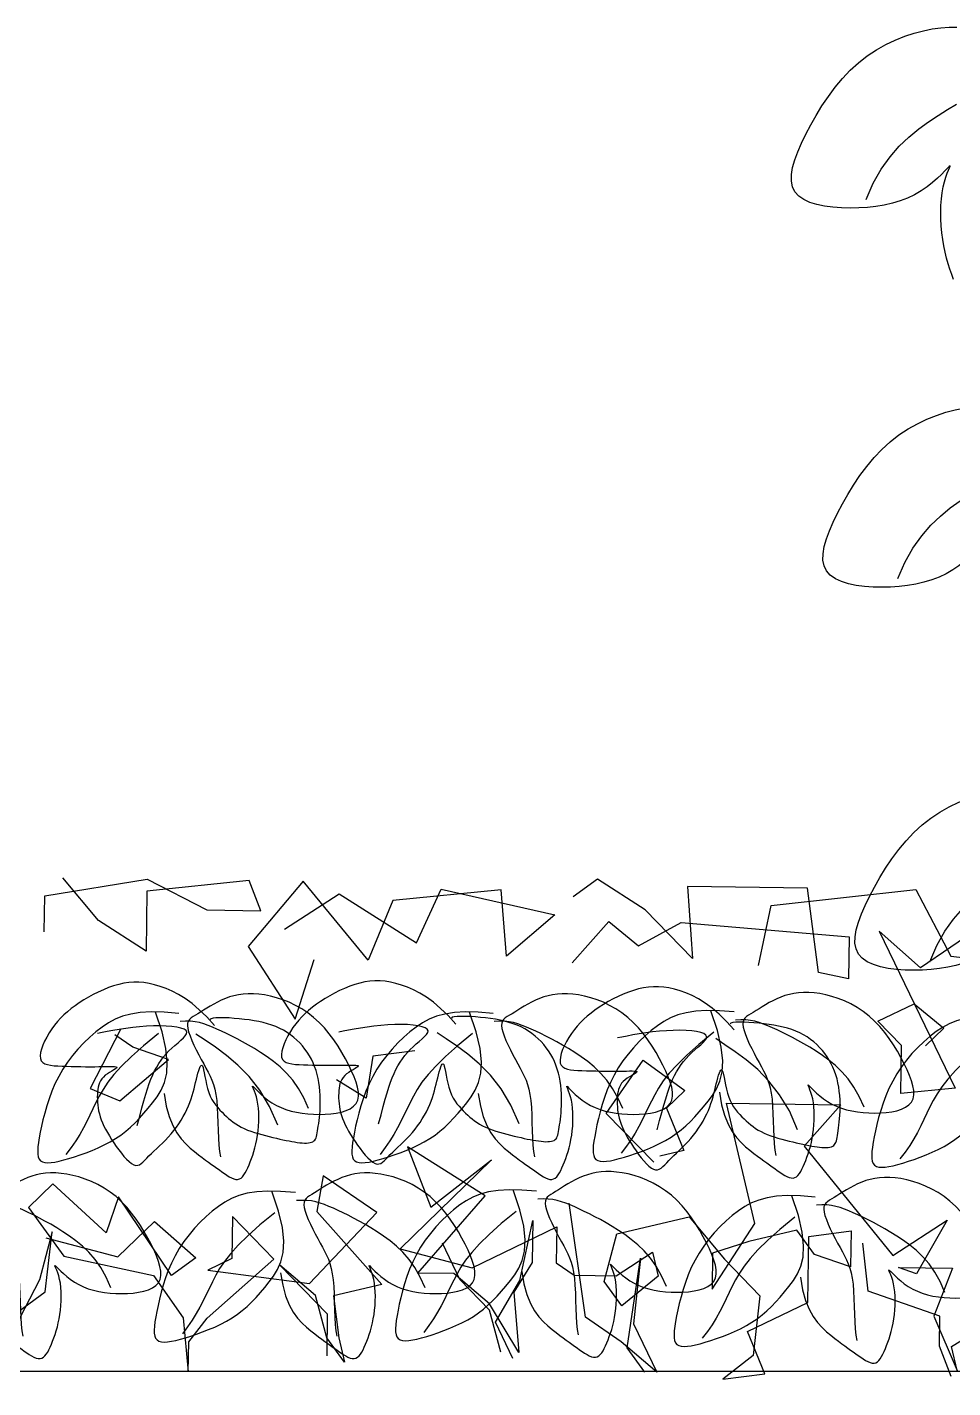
# Model space of a CAD drawing. Header units: millimetres. Extents: x 2 to 5882, y 1831 to 3462.
# Drawn here: x 627.414 to 629.88, y 2700.571 to 2704.195 of the extents above; entities that cross this region are included whole.
import ezdxf

# ---------------------------------------------------------------- set-up
doc = ezdxf.new("R2010")
doc.units = ezdxf.units.MM
for name, color, linetype in [('fz', 7, 'Continuous'), ('LH', 94, 'Continuous'), ('尺寸标注', 4, 'Continuous'), ('绿化', 3, 'Continuous')]:
    doc.layers.add(name, color=color, linetype=linetype)

# ---------------------------------------------------------------- blocks, each defined once
blk = doc.blocks.new('茶')
at = {"layer": 'LH'}
for p, q in [((0.6627, 0.5169), (0.649, 0.5158)), ((0.6772, 0.5171), (0.6627, 0.5169)), ((0.6925, 0.5163), (0.6772, 0.5171)), ((0.7086, 0.5144), (0.6925, 0.5163)), ((0.7253, 0.5115), (0.7086, 0.5144)), ((0.7424, 0.5074), (0.7253, 0.5115)), ((0.7598, 0.5021), (0.7424, 0.5074)), ((0.7773, 0.4955), (0.7598, 0.5021)), ((0.7946, 0.4876), (0.7773, 0.4955)), ((0.8116, 0.4783), (0.7946, 0.4876)), ((0.8281, 0.4675), (0.8116, 0.4783)), ((0.8438, 0.4553), (0.8281, 0.4675)), ((0.8588, 0.4418), (0.8438, 0.4553)), ((0.8731, 0.4274), (0.8588, 0.4418)), ((0.8865, 0.4121), (0.8731, 0.4274)), ((0.8992, 0.3964), (0.8865, 0.4121)), ((0.9109, 0.3804), (0.8992, 0.3964)), ((0.6776, 0.3714), (0.6608, 0.3796)), ((0.695, 0.3624), (0.6776, 0.3714)), ((0.713, 0.3526), (0.695, 0.3624)), ((0.9218, 0.3645), (0.9109, 0.3804)), ((0.9318, 0.3488), (0.9218, 0.3645)), ((0.7314, 0.3415), (0.713, 0.3526)), ((0.7499, 0.3286), (0.7314, 0.3415)), ((0.9409, 0.3335), (0.9318, 0.3488)), ((0.7683, 0.3137), (0.7499, 0.3286)), ((0.9487, 0.3189), (0.9409, 0.3335)), ((0.9552, 0.305), (0.9487, 0.3189)), ((0.7862, 0.2962), (0.7683, 0.3137)), ((0.8035, 0.2758), (0.7862, 0.2962)), ((0.9602, 0.2918), (0.9552, 0.305)), ((0.9633, 0.2794), (0.9602, 0.2918)), ((0.6813, 0.2706), (0.6814, 0.2713)), ((0.6825, 0.2682), (0.6813, 0.2706)), ((0.6814, 0.2713), (0.683, 0.2703)), ((0.6846, 0.2642), (0.6825, 0.2682)), ((0.683, 0.2703), (0.6863, 0.2675)), ((0.6863, 0.2675), (0.6912, 0.2632)), ((0.8198, 0.2519), (0.8035, 0.2758)), ((0.9645, 0.2681), (0.9633, 0.2794)), ((0.9634, 0.2577), (0.9645, 0.2681)), ((0.6873, 0.2588), (0.6846, 0.2642)), ((0.6905, 0.2521), (0.6873, 0.2588)), ((0.6937, 0.2442), (0.6905, 0.2521)), ((0.6912, 0.2632), (0.6977, 0.2577)), ((0.6968, 0.2352), (0.6937, 0.2442)), ((0.6977, 0.2577), (0.7056, 0.2514)), ((0.7056, 0.2514), (0.7148, 0.2447)), ((0.7148, 0.2447), (0.7251, 0.238)), ((0.8349, 0.2242), (0.8198, 0.2519)), ((0.9537, 0.2403), (0.9598, 0.2484)), ((0.9598, 0.2484), (0.9634, 0.2577)), ((0.6994, 0.2252), (0.6968, 0.2352)), ((0.7016, 0.2143), (0.6994, 0.2252)), ((0.7251, 0.238), (0.7363, 0.2315)), ((0.7363, 0.2315), (0.7485, 0.2257)), ((0.7485, 0.2257), (0.7614, 0.2208)), ((0.7614, 0.2208), (0.7749, 0.2169)), ((0.8949, 0.2154), (0.9093, 0.2185)), ((0.9093, 0.2185), (0.9228, 0.2225)), ((0.9228, 0.2225), (0.9348, 0.2275)), ((0.9348, 0.2275), (0.9453, 0.2334)), ((0.9453, 0.2334), (0.9537, 0.2403)), ((0.7034, 0.2029), (0.7016, 0.2143)), ((0.7046, 0.191), (0.7034, 0.2029)), ((0.7749, 0.2169), (0.789, 0.2139)), ((0.789, 0.2139), (0.8035, 0.2119)), ((0.8035, 0.2119), (0.8184, 0.2106)), ((0.8184, 0.2106), (0.8336, 0.2101)), ((0.8336, 0.2101), (0.849, 0.2104)), ((0.849, 0.2104), (0.8644, 0.2114)), ((0.8644, 0.2114), (0.8798, 0.213)), ((0.8798, 0.213), (0.8949, 0.2154)), ((0.7055, 0.1788), (0.7046, 0.191)), ((0.7058, 0.1665), (0.7055, 0.1788)), ((0.7052, 0.1422), (0.7057, 0.1542)), ((0.7057, 0.1542), (0.7058, 0.1665)), ((0.7028, 0.1194), (0.7042, 0.1306)), ((0.7042, 0.1306), (0.7052, 0.1422)), ((0.6968, 0.0885), (0.6991, 0.0983)), ((0.6991, 0.0983), (0.7011, 0.1086)), ((0.7011, 0.1086), (0.7028, 0.1194)), ((0.6919, 0.0701), (0.6944, 0.0791)), ((0.6944, 0.0791), (0.6968, 0.0885))]:
    blk.add_line(p, q, dxfattribs=at)
blk = doc.blocks.new('茶1')
at = {"layer": '尺寸标注'}
for p in [(-0.0841, 0.7079), (-0.0841, 0.0324), (-0.0841, -0.6502)]:
    blk.add_blockref('茶', p, dxfattribs=at)
blk = doc.blocks.new('LIM43')
at = {"color": 98}
for p, q in [((942285.3405, 2579500.7388), (942285.6132, 2579500.7831)), ((942285.4836, 2579500.6729), (942285.3891, 2579500.7861)), ((942285.6132, 2579500.7831), (942285.7721, 2579500.7009)), ((942286.8134, 2579500.7827), (942286.7487, 2579500.7356)), ((942286.9403, 2579500.701), (942286.8134, 2579500.7827)), ((942285.6127, 2579500.7511), (942285.6105, 2579500.5912)), ((942285.8852, 2579500.7793), (942285.6127, 2579500.7511)), ((942286.0292, 2579500.7774), (942285.8828, 2579500.6035)), ((942285.9161, 2579500.699), (942285.8852, 2579500.7793)), ((942286.2023, 2579500.5672), (942286.0292, 2579500.7774)), ((942286.557, 2579500.7542), (942286.2685, 2579500.7261)), ((942286.331, 2579500.6134), (942286.397, 2579500.7564)), ((942286.397, 2579500.7564), (942286.7001, 2579500.6883)), ((942286.5706, 2579500.5781), (942286.557, 2579500.7542)), ((942287.3732, 2579500.759), (942287.0532, 2579500.7634)), ((942287.0532, 2579500.7634), (942287.0666, 2579500.5713)), ((942287.2765, 2579500.7124), (942287.6612, 2579500.7551)), ((942287.4021, 2579500.5348), (942287.3732, 2579500.759)), ((942287.6612, 2579500.7551), (942287.7548, 2579500.5779)), ((942285.3392, 2579500.6429), (942285.3405, 2579500.7388)), ((942285.9794, 2579500.6501), (942286.1247, 2579500.7441)), ((942286.1247, 2579500.7441), (942286.331, 2579500.6134)), ((942286.2685, 2579500.7261), (942286.2023, 2579500.5672)), ((942287.2424, 2579500.5529), (942287.2765, 2579500.7124)), ((942285.6105, 2579500.5912), (942285.4836, 2579500.6729)), ((942285.7721, 2579500.7009), (942285.9161, 2579500.699)), ((942286.7001, 2579500.6883), (942286.5706, 2579500.5781)), ((942287.0666, 2579500.5713), (942286.9403, 2579500.701)), ((942286.7463, 2579500.5597), (942286.8439, 2579500.6703)), ((942286.8439, 2579500.6703), (942286.923, 2579500.6053)), ((942286.923, 2579500.6053), (942287.0359, 2579500.6677)), ((942287.0359, 2579500.6677), (942287.4835, 2579500.6296)), ((942287.6744, 2579500.547), (942287.5637, 2579500.6445)), ((942287.5637, 2579500.6445), (942287.766, 2579500.226)), ((942287.8359, 2579500.6568), (942287.6744, 2579500.547)), ((942285.8828, 2579500.6035), (942286.0081, 2579500.4099)), ((942287.4835, 2579500.6296), (942287.4819, 2579500.5177)), ((942286.0081, 2579500.4099), (942286.0583, 2579500.5691)), ((942287.7548, 2579500.5779), (942287.9146, 2579500.5598)), ((942287.4819, 2579500.5177), (942287.4021, 2579500.5348)), ((942287.5604, 2579500.4047), (942287.6571, 2579500.4513)), ((942287.6571, 2579500.4513), (942287.7362, 2579500.3863)), ((942285.5437, 2579500.3843), (942285.4615, 2579500.2255)), ((942287.6235, 2579500.3399), (942287.5604, 2579500.4047)), ((942287.7362, 2579500.3863), (942287.6875, 2579500.339)), ((942285.575, 2579500.3359), (942285.5275, 2579500.3685)), ((942285.6706, 2579500.3026), (942285.575, 2579500.3359)), ((942286.2148, 2579500.3112), (942286.1973, 2579500.1995)), ((942286.3271, 2579500.3256), (942286.2148, 2579500.3112)), ((942287.6218, 2579500.212), (942287.6235, 2579500.3399)), ((942285.5411, 2579500.1925), (942285.6706, 2579500.3026)), ((942286.8369, 2579500.1588), (942286.9349, 2579500.3013)), ((942286.9349, 2579500.3013), (942287.0458, 2579500.2199)), ((942286.1973, 2579500.1995), (942286.118, 2579500.2485)), ((942285.4615, 2579500.2255), (942285.5411, 2579500.1925)), ((942287.0458, 2579500.2199), (942286.9971, 2579500.1726)), ((942287.766, 2579500.226), (942287.6218, 2579500.212)), ((942286.9971, 2579500.1726), (942287.0436, 2579500.06)), ((942287.1573, 2579500.1864), (942287.4613, 2579500.1822)), ((942287.233, 2579499.8656), (942287.1573, 2579500.1864)), ((942287.4613, 2579500.1822), (942287.3638, 2579500.0716)), ((942286.9631, 2579500.0291), (942286.8369, 2579500.1588)), ((942286.5138, 2579499.9393), (942286.3076, 2579500.0701)), ((942286.3076, 2579500.0701), (942286.3694, 2579499.9093)), ((942287.0436, 2579500.06), (942286.9794, 2579500.0449)), ((942287.3638, 2579500.0716), (942287.5999, 2579499.7806)), ((942286.5311, 2579500.035), (942286.2878, 2579499.7985)), ((942286.3694, 2579499.9093), (942286.5311, 2579500.035)), ((942286.0825, 2579499.9932), (942286.0652, 2579499.8975)), ((942286.2252, 2579499.8953), (942286.0825, 2579499.9932)), ((942285.362, 2579499.9711), (942285.2971, 2579499.908)), ((942285.5043, 2579499.8412), (942285.362, 2579499.9711)), ((942285.5376, 2579499.9367), (942285.5043, 2579499.8412)), ((942285.6787, 2579499.7269), (942285.5376, 2579499.9367)), ((942286.335, 2579499.7339), (942286.5138, 2579499.9393)), ((942286.7815, 2579499.6159), (942286.7376, 2579499.9203)), ((942285.2971, 2579499.908), (942285.3914, 2579499.7788)), ((942285.8409, 2579499.8846), (942285.8394, 2579499.7727)), ((942285.9514, 2579499.7711), (942285.8409, 2579499.8846)), ((942286.0465, 2579499.7059), (942286.2252, 2579499.8953)), ((942286.0652, 2579499.8975), (942286.2385, 2579499.7033)), ((942286.8645, 2579499.8386), (942287.0572, 2579499.8839)), ((942287.0572, 2579499.8839), (942287.1517, 2579499.7707)), ((942285.3603, 2579499.8432), (942285.3265, 2579499.7157)), ((942285.3421, 2579499.6835), (942285.3603, 2579499.8432)), ((942285.5354, 2579499.7768), (942285.6327, 2579499.8714)), ((942285.6327, 2579499.8714), (942285.7434, 2579499.774)), ((942286.4792, 2579499.7479), (942286.7047, 2579499.8568)), ((942286.6068, 2579499.7142), (942286.6409, 2579499.8736)), ((942286.6409, 2579499.8736), (942286.6394, 2579499.7617)), ((942286.7047, 2579499.8568), (942286.7034, 2579499.7609)), ((942286.8308, 2579499.7112), (942286.8645, 2579499.8386)), ((942287.1186, 2579499.6912), (942287.233, 2579499.8656)), ((942287.3447, 2579499.848), (942287.2163, 2579499.8178)), ((942287.3919, 2579499.7834), (942287.3447, 2579499.848)), ((942287.3765, 2579499.8316), (942287.4888, 2579499.8461)), ((942287.4888, 2579499.8461), (942287.4874, 2579499.7502)), ((942287.5999, 2579499.7806), (942287.7452, 2579499.8745)), ((942287.7452, 2579499.8745), (942287.6632, 2579499.7318)), ((942285.344, 2579499.8274), (942285.5354, 2579499.7768)), ((942286.4468, 2579499.7164), (942286.4001, 2579499.813)), ((942287.2163, 2579499.8178), (942287.1199, 2579499.7872)), ((942287.3741, 2579499.6558), (942287.3765, 2579499.8316)), ((942287.5346, 2579499.6856), (942287.5203, 2579499.8137)), ((942285.3914, 2579499.7788), (942285.6307, 2579499.7276)), ((942285.7434, 2579499.774), (942285.6787, 2579499.7269)), ((942285.7732, 2579499.6137), (942285.9514, 2579499.7711)), ((942285.8394, 2579499.7727), (942285.775, 2579499.7416)), ((942286.2878, 2579499.7985), (942286.4792, 2579499.7479)), ((942286.863, 2579499.7267), (942286.9599, 2579499.7893)), ((942286.8924, 2579499.5344), (942286.9276, 2579499.7738)), ((942286.9276, 2579499.7738), (942286.9092, 2579499.5982)), ((942286.9599, 2579499.7893), (942286.975, 2579499.7252)), ((942287.1199, 2579499.7872), (942287.1186, 2579499.6912)), ((942287.1517, 2579499.7707), (942287.2463, 2579499.6735)), ((942287.4874, 2579499.7502), (942287.3919, 2579499.7834)), ((942285.775, 2579499.7416), (942286.0465, 2579499.7059)), ((942286.0621, 2579499.6737), (942285.9672, 2579499.7549)), ((942285.9672, 2579499.7549), (942286.0934, 2579499.6253)), ((942286.431, 2579499.7326), (942286.335, 2579499.7339)), ((942286.5259, 2579499.6514), (942286.431, 2579499.7326)), ((942286.6394, 2579499.7617), (942286.5903, 2579499.6825)), ((942286.7034, 2579499.7609), (942286.751, 2579499.7282)), ((942287.6154, 2579499.7484), (942287.7594, 2579499.7464)), ((942287.6632, 2579499.7318), (942287.6154, 2579499.7484)), ((942287.7594, 2579499.7464), (942287.7097, 2579499.6192)), ((942285.3265, 2579499.7157), (942285.2608, 2579499.5887)), ((942285.6307, 2579499.7276), (942285.7092, 2579499.6146)), ((942286.2385, 2579499.7033), (942286.1101, 2579499.673)), ((942286.5257, 2579499.6354), (942286.4468, 2579499.7164)), ((942286.5412, 2579499.6032), (942286.6068, 2579499.7142)), ((942286.751, 2579499.7282), (942286.863, 2579499.7267)), ((942286.8779, 2579499.6466), (942286.8308, 2579499.7112)), ((942286.975, 2579499.7252), (942286.8779, 2579499.6466)), ((942285.2128, 2579499.5894), (942285.3421, 2579499.6835)), ((942286.0926, 2579499.5614), (942286.0621, 2579499.6737)), ((942286.1101, 2579499.673), (942286.1246, 2579499.5609)), ((942286.5903, 2579499.6825), (942286.6041, 2579499.5224)), ((942287.2463, 2579499.6735), (942287.2282, 2579499.5139)), ((942287.7257, 2579499.619), (942287.5346, 2579499.6856)), ((942286.0934, 2579499.6253), (942286.0919, 2579499.5134)), ((942286.5561, 2579499.523), (942286.5257, 2579499.6354)), ((942286.6041, 2579499.5224), (942286.5259, 2579499.6514)), ((942287.213, 2579499.578), (942287.3741, 2579499.6558)), ((942285.7092, 2579499.6146), (942285.7232, 2579499.4705)), ((942285.7243, 2579499.5504), (942285.7732, 2579499.6137)), ((942286.5879, 2579499.5066), (942286.5412, 2579499.6032)), ((942286.8766, 2579499.5506), (942286.7815, 2579499.6159)), ((942286.9092, 2579499.5982), (942286.9715, 2579499.4694)), ((942287.7097, 2579499.6192), (942287.7717, 2579499.4745)), ((942287.7246, 2579499.5391), (942287.7257, 2579499.619)), ((942287.7566, 2579499.5386), (942287.8857, 2579499.6168)), ((942285.7232, 2579499.4705), (942285.7243, 2579499.5504)), ((942286.1397, 2579499.4968), (942286.0926, 2579499.5614)), ((942286.1246, 2579499.5609), (942286.1397, 2579499.4968)), ((942286.9715, 2579499.4694), (942286.8766, 2579499.5506)), ((942287.2595, 2579499.4655), (942287.213, 2579499.578)), ((942286.9395, 2579499.4698), (942286.8924, 2579499.5344)), ((942287.2282, 2579499.5139), (942287.1473, 2579499.451)), ((942287.7555, 2579499.4587), (942287.7246, 2579499.5391)), ((942287.7717, 2579499.4745), (942287.7566, 2579499.5386)), ((942287.1473, 2579499.451), (942287.2595, 2579499.4655))]:
    blk.add_line(p, q, dxfattribs=at)
blk = doc.blocks.new('花')
at = {"layer": 'LH', "color": 12}
for p, q in [((0.6366, 0.4716), (0.6241, 0.4688)), ((0.6496, 0.4736), (0.6366, 0.4716)), ((0.6634, 0.4747), (0.6496, 0.4736)), ((0.6779, 0.4749), (0.6634, 0.4747)), ((0.6932, 0.4741), (0.6779, 0.4749)), ((0.7092, 0.4722), (0.6932, 0.4741)), ((0.7259, 0.4693), (0.7092, 0.4722)), ((0.5604, 0.4387), (0.5514, 0.4325)), ((0.5698, 0.4448), (0.5604, 0.4387)), ((0.5797, 0.4507), (0.5698, 0.4448)), ((0.5901, 0.4561), (0.5797, 0.4507)), ((0.6009, 0.461), (0.5901, 0.4561)), ((0.6123, 0.4652), (0.6009, 0.461)), ((0.6241, 0.4688), (0.6123, 0.4652)), ((0.7431, 0.4652), (0.7259, 0.4693)), ((0.7605, 0.4599), (0.7431, 0.4652)), ((0.7779, 0.4533), (0.7605, 0.4599)), ((0.7953, 0.4454), (0.7779, 0.4533)), ((0.8123, 0.4361), (0.7953, 0.4454)), ((0.8287, 0.4253), (0.8123, 0.4361)), ((-0.5303, 0.4), (-0.5435, 0.395)), ((-0.5172, 0.4041), (-0.5303, 0.4)), ((-0.5041, 0.4071), (-0.5172, 0.4041)), ((-0.4909, 0.4092), (-0.5041, 0.4071)), ((-0.4776, 0.4103), (-0.4909, 0.4092)), ((-0.4639, 0.4103), (-0.4776, 0.4103)), ((-0.4498, 0.4093), (-0.4639, 0.4103)), ((-0.4351, 0.4072), (-0.4498, 0.4093)), ((-0.4197, 0.4041), (-0.4351, 0.4072)), ((-0.4036, 0.3998), (-0.4197, 0.4041)), ((-0.3867, 0.3941), (-0.4036, 0.3998)), ((0.3674, 0.3998), (0.3425, 0.3937)), ((0.3964, 0.4039), (0.3674, 0.3998)), ((0.4303, 0.4061), (0.3964, 0.4039)), ((0.4295, 0.3534), (0.4075, 0.4044)), ((0.47, 0.4062), (0.4303, 0.4061)), ((0.5084, 0.4007), (0.5035, 0.3966)), ((0.5141, 0.4049), (0.5084, 0.4007)), ((0.5205, 0.4095), (0.5141, 0.4049)), ((0.5274, 0.4146), (0.5205, 0.4095)), ((0.5349, 0.4203), (0.5274, 0.4146)), ((0.5429, 0.4263), (0.5349, 0.4203)), ((0.5514, 0.4325), (0.5429, 0.4263)), ((0.8445, 0.4131), (0.8287, 0.4253)), ((0.8595, 0.3996), (0.8445, 0.4131)), ((0.8738, 0.3851), (0.8595, 0.3996)), ((-0.5955, 0.3677), (-0.6078, 0.3596)), ((-0.5828, 0.3754), (-0.5955, 0.3677)), ((-0.5698, 0.3826), (-0.5828, 0.3754)), ((-0.5567, 0.3892), (-0.5698, 0.3826)), ((-0.5435, 0.395), (-0.5567, 0.3892)), ((-0.369, 0.3867), (-0.3867, 0.3941)), ((-0.3504, 0.3772), (-0.369, 0.3867)), ((-0.331, 0.3653), (-0.3504, 0.3772)), ((-0.3106, 0.3508), (-0.331, 0.3653)), ((0.2851, 0.3652), (0.2691, 0.3526)), ((0.3021, 0.3764), (0.2851, 0.3652)), ((0.321, 0.3859), (0.3021, 0.3764)), ((0.3425, 0.3937), (0.321, 0.3859)), ((0.4891, 0.387), (0.4751, 0.385)), ((0.5023, 0.3878), (0.4891, 0.387)), ((0.4954, 0.3823), (0.4953, 0.3759)), ((0.4953, 0.3759), (0.4968, 0.3682)), ((0.4969, 0.3877), (0.4954, 0.3823)), ((0.4968, 0.3682), (0.5, 0.3591)), ((0.4996, 0.3924), (0.4969, 0.3877)), ((0.5035, 0.3966), (0.4996, 0.3924)), ((0.5147, 0.3874), (0.5023, 0.3878)), ((0.5267, 0.3861), (0.5147, 0.3874)), ((0.5385, 0.3838), (0.5267, 0.3861)), ((0.5503, 0.3808), (0.5385, 0.3838)), ((0.5622, 0.3771), (0.5503, 0.3808)), ((0.5745, 0.373), (0.5622, 0.3771)), ((0.5875, 0.3683), (0.5745, 0.373)), ((0.601, 0.3633), (0.5875, 0.3683)), ((0.6152, 0.3577), (0.601, 0.3633)), ((0.8872, 0.3699), (0.8738, 0.3851)), ((0.8998, 0.3542), (0.8872, 0.3699)), ((-0.6414, 0.334), (-0.6512, 0.3253)), ((-0.6308, 0.3427), (-0.6414, 0.334)), ((-0.6196, 0.3512), (-0.6308, 0.3427)), ((-0.6078, 0.3596), (-0.6196, 0.3512)), ((-0.2893, 0.3332), (-0.3106, 0.3508)), ((-0.267, 0.3124), (-0.2893, 0.3332)), ((-0.2776, 0.3296), (-0.2796, 0.3273)), ((-0.2724, 0.3315), (-0.2776, 0.3296)), ((-0.2646, 0.333), (-0.2724, 0.3315)), ((-0.2545, 0.3341), (-0.2646, 0.333)), ((-0.2428, 0.3349), (-0.2545, 0.3341)), ((-0.2299, 0.3354), (-0.2428, 0.3349)), ((-0.2163, 0.3356), (-0.2299, 0.3354)), ((-0.2025, 0.3355), (-0.2163, 0.3356)), ((-0.1889, 0.3352), (-0.2025, 0.3355)), ((-0.1756, 0.3347), (-0.1889, 0.3352)), ((-0.1627, 0.3338), (-0.1756, 0.3347)), ((-0.1502, 0.3326), (-0.1627, 0.3338)), ((-0.1379, 0.3309), (-0.1502, 0.3326)), ((-0.1261, 0.3288), (-0.1379, 0.3309)), ((-0.1145, 0.3262), (-0.1261, 0.3288)), ((-0.1034, 0.323), (-0.1145, 0.3262)), ((0.2535, 0.3385), (0.2384, 0.3231)), ((0.2691, 0.3526), (0.2535, 0.3385)), ((0.4201, 0.348), (0.3832, 0.3123)), ((0.4433, 0.3104), (0.4295, 0.3534)), ((0.5, 0.3591), (0.5045, 0.3487)), ((0.5045, 0.3487), (0.5103, 0.3374)), ((0.5103, 0.3374), (0.5169, 0.3254)), ((0.63, 0.3515), (0.6152, 0.3577)), ((0.6454, 0.3448), (0.63, 0.3515)), ((0.6615, 0.3373), (0.6454, 0.3448)), ((0.6782, 0.3292), (0.6615, 0.3373)), ((0.6956, 0.3202), (0.6782, 0.3292)), ((0.9116, 0.3382), (0.8998, 0.3542)), ((0.9225, 0.3222), (0.9116, 0.3382)), ((-0.6772, 0.2977), (-0.6847, 0.2879)), ((-0.6691, 0.3072), (-0.6772, 0.2977)), ((-0.6605, 0.3163), (-0.6691, 0.3072)), ((-0.6512, 0.3253), (-0.6605, 0.3163)), ((-0.4653, 0.2923), (-0.4836, 0.2888)), ((-0.447, 0.2954), (-0.4653, 0.2923)), ((-0.4289, 0.2977), (-0.447, 0.2954)), ((-0.4114, 0.2993), (-0.4289, 0.2977)), ((-0.3949, 0.3002), (-0.4114, 0.2993)), ((-0.3799, 0.3003), (-0.3949, 0.3002)), ((-0.3666, 0.2996), (-0.3799, 0.3003)), ((-0.3555, 0.2981), (-0.3666, 0.2996)), ((-0.3469, 0.2958), (-0.3555, 0.2981)), ((-0.3413, 0.2926), (-0.3469, 0.2958)), ((-0.3389, 0.2886), (-0.3413, 0.2926)), ((-0.0926, 0.3192), (-0.1034, 0.323)), ((-0.0822, 0.3148), (-0.0926, 0.3192)), ((-0.0723, 0.3098), (-0.0822, 0.3148)), ((-0.0627, 0.3043), (-0.0723, 0.3098)), ((-0.0535, 0.2983), (-0.0627, 0.3043)), ((-0.0448, 0.2918), (-0.0535, 0.2983)), ((-0.0365, 0.2849), (-0.0448, 0.2918)), ((0.2238, 0.3066), (0.21, 0.2891)), ((0.2384, 0.3231), (0.2238, 0.3066)), ((0.3832, 0.3123), (0.3533, 0.281)), ((0.45, 0.2744), (0.4433, 0.3104)), ((0.5169, 0.3254), (0.5242, 0.3132)), ((0.5242, 0.3132), (0.5318, 0.3009)), ((0.5318, 0.3009), (0.5395, 0.2889)), ((0.7136, 0.3104), (0.6956, 0.3202)), ((0.732, 0.2992), (0.7136, 0.3104)), ((0.7506, 0.2864), (0.732, 0.2992)), ((0.9325, 0.3065), (0.9225, 0.3222)), ((0.9415, 0.2913), (0.9325, 0.3065)), ((0.9494, 0.2767), (0.9415, 0.2913)), ((-0.7044, 0.2558), (-0.7098, 0.2444)), ((-0.6983, 0.267), (-0.7044, 0.2558)), ((-0.6917, 0.2777), (-0.6983, 0.267)), ((-0.6847, 0.2879), (-0.6917, 0.2777)), ((-0.5639, 0.2687), (-0.5755, 0.2654)), ((-0.5503, 0.2725), (-0.5639, 0.2687)), ((-0.5352, 0.2765), (-0.5503, 0.2725)), ((-0.5189, 0.2807), (-0.5352, 0.2765)), ((-0.5016, 0.2848), (-0.5189, 0.2807)), ((-0.4836, 0.2888), (-0.5016, 0.2848)), ((-0.3674, 0.2508), (-0.3598, 0.2584)), ((-0.3598, 0.2584), (-0.3528, 0.2656)), ((-0.3528, 0.2656), (-0.3467, 0.2722)), ((-0.3467, 0.2722), (-0.342, 0.2784)), ((-0.342, 0.2784), (-0.3393, 0.2838)), ((-0.3393, 0.2838), (-0.3389, 0.2886)), ((-0.2887, 0.2709), (-0.3142, 0.2852)), ((-0.2597, 0.2546), (-0.2887, 0.2709)), ((-0.2285, 0.2353), (-0.2597, 0.2546)), ((-0.0287, 0.2775), (-0.0365, 0.2849)), ((-0.0214, 0.2698), (-0.0287, 0.2775)), ((-0.0145, 0.2617), (-0.0214, 0.2698)), ((-0.0081, 0.2531), (-0.0145, 0.2617)), ((0.1971, 0.2707), (0.1851, 0.2516)), ((0.21, 0.2891), (0.1971, 0.2707)), ((0.3533, 0.281), (0.3296, 0.2535)), ((0.4509, 0.2443), (0.45, 0.2744)), ((0.5395, 0.2889), (0.547, 0.2775)), ((0.547, 0.2775), (0.554, 0.2669)), ((0.554, 0.2669), (0.5606, 0.2568)), ((0.5606, 0.2568), (0.5668, 0.2468)), ((0.7689, 0.2715), (0.7506, 0.2864)), ((0.7869, 0.254), (0.7689, 0.2715)), ((0.8042, 0.2335), (0.7869, 0.254)), ((0.9559, 0.2627), (0.9494, 0.2767)), ((0.9608, 0.2496), (0.9559, 0.2627)), ((-0.7184, 0.222), (-0.7212, 0.2114)), ((-0.7146, 0.2331), (-0.7184, 0.222)), ((-0.7098, 0.2444), (-0.7146, 0.2331)), ((-0.4008, 0.2084), (-0.395, 0.2175)), ((-0.395, 0.2175), (-0.3887, 0.2263)), ((-0.3887, 0.2263), (-0.382, 0.2348)), ((-0.382, 0.2348), (-0.3749, 0.2429)), ((-0.3749, 0.2429), (-0.3674, 0.2508)), ((-0.1961, 0.2122), (-0.2285, 0.2353)), ((-0.0021, 0.2443), (-0.0081, 0.2531)), ((0.0033, 0.235), (-0.0021, 0.2443)), ((0.0082, 0.2254), (0.0033, 0.235)), ((0.0127, 0.2155), (0.0082, 0.2254)), ((0.1743, 0.232), (0.1648, 0.2119)), ((0.1851, 0.2516), (0.1743, 0.232)), ((0.311, 0.2291), (0.2967, 0.2074)), ((0.3296, 0.2535), (0.311, 0.2291)), ((0.4399, 0.198), (0.4471, 0.2192)), ((0.4471, 0.2192), (0.4509, 0.2443)), ((0.5668, 0.2468), (0.5724, 0.2364)), ((0.5724, 0.2364), (0.5775, 0.2253)), ((0.5775, 0.2253), (0.582, 0.2129)), ((0.682, 0.2284), (0.682, 0.2291)), ((0.682, 0.2291), (0.6836, 0.2281)), ((0.6831, 0.2259), (0.682, 0.2284)), ((0.6852, 0.222), (0.6831, 0.2259)), ((0.6836, 0.2281), (0.6869, 0.2253)), ((0.688, 0.2166), (0.6852, 0.222)), ((0.6869, 0.2253), (0.6919, 0.221)), ((0.6919, 0.221), (0.6984, 0.2155)), ((0.8205, 0.2097), (0.8042, 0.2335)), ((0.964, 0.2372), (0.9608, 0.2496)), ((0.9651, 0.2258), (0.964, 0.2372)), ((0.964, 0.2155), (0.9651, 0.2258)), ((-0.7228, 0.2017), (-0.723, 0.1931)), ((-0.723, 0.1931), (-0.7218, 0.1859)), ((-0.7212, 0.2114), (-0.7228, 0.2017)), ((-0.7218, 0.1859), (-0.7189, 0.1803)), ((-0.4157, 0.1784), (-0.4111, 0.1888)), ((-0.4111, 0.1888), (-0.4061, 0.1988)), ((-0.4061, 0.1988), (-0.4008, 0.2084)), ((-0.3015, 0.1739), (-0.3001, 0.1819)), ((-0.3001, 0.1819), (-0.2986, 0.1891)), ((-0.2986, 0.1891), (-0.297, 0.1952)), ((-0.297, 0.1952), (-0.2954, 0.2)), ((-0.2954, 0.2), (-0.2937, 0.203)), ((-0.2937, 0.203), (-0.2919, 0.2039)), ((-0.2919, 0.2039), (-0.29, 0.2024)), ((-0.29, 0.2024), (-0.288, 0.1984)), ((-0.288, 0.1984), (-0.2858, 0.1921)), ((-0.2858, 0.1921), (-0.2835, 0.184)), ((-0.2835, 0.184), (-0.2809, 0.1747)), ((-0.1637, 0.1842), (-0.1961, 0.2122)), ((-0.1322, 0.1503), (-0.1637, 0.1842)), ((0.0166, 0.2052), (0.0127, 0.2155)), ((0.02, 0.1945), (0.0166, 0.2052)), ((0.023, 0.1837), (0.02, 0.1945)), ((0.0254, 0.1727), (0.023, 0.1837)), ((0.1566, 0.1916), (0.1498, 0.1712)), ((0.1648, 0.2119), (0.1566, 0.1916)), ((0.2857, 0.1875), (0.277, 0.169)), ((0.2967, 0.2074), (0.2857, 0.1875)), ((0.4305, 0.1797), (0.4399, 0.198)), ((0.4485, 0.19), (0.4569, 0.1573)), ((0.582, 0.2129), (0.5861, 0.1991)), ((0.5861, 0.1991), (0.5896, 0.1832)), ((0.5896, 0.1832), (0.5926, 0.1651)), ((0.6911, 0.2099), (0.688, 0.2166)), ((0.6944, 0.202), (0.6911, 0.2099)), ((0.6974, 0.1929), (0.6944, 0.202)), ((0.7001, 0.1829), (0.6974, 0.1929)), ((0.6984, 0.2155), (0.7063, 0.2092)), ((0.7023, 0.1721), (0.7001, 0.1829)), ((0.7063, 0.2092), (0.7154, 0.2025)), ((0.7154, 0.2025), (0.7257, 0.1957)), ((0.7257, 0.1957), (0.737, 0.1893)), ((0.737, 0.1893), (0.7492, 0.1834)), ((0.7492, 0.1834), (0.762, 0.1786)), ((0.8356, 0.182), (0.8205, 0.2097)), ((0.9234, 0.1803), (0.9355, 0.1852)), ((0.9355, 0.1852), (0.9459, 0.1911)), ((0.9459, 0.1911), (0.9544, 0.1981)), ((0.9544, 0.1981), (0.9605, 0.2062)), ((0.9605, 0.2062), (0.964, 0.2155)), ((-0.7189, 0.1803), (-0.7145, 0.1761)), ((-0.7145, 0.1761), (-0.7087, 0.1731)), ((-0.7087, 0.1731), (-0.7016, 0.1713)), ((-0.7016, 0.1713), (-0.6933, 0.1703)), ((-0.6933, 0.1703), (-0.6839, 0.17)), ((-0.6839, 0.17), (-0.6736, 0.1701)), ((-0.6736, 0.1701), (-0.6625, 0.1706)), ((-0.6625, 0.1706), (-0.6506, 0.1712)), ((-0.6506, 0.1712), (-0.6383, 0.1719)), ((-0.6383, 0.1719), (-0.6256, 0.1727)), ((-0.6256, 0.1727), (-0.6128, 0.1735)), ((-0.6128, 0.1735), (-0.6001, 0.1744)), ((-0.6001, 0.1744), (-0.5877, 0.1754)), ((-0.5877, 0.1754), (-0.5757, 0.1764)), ((-0.5757, 0.1764), (-0.5644, 0.1774)), ((-0.5644, 0.1774), (-0.5539, 0.1785)), ((-0.5543, 0.1457), (-0.5573, 0.1403)), ((-0.5504, 0.1509), (-0.5543, 0.1457)), ((-0.5539, 0.1785), (-0.5445, 0.1794)), ((-0.5457, 0.1558), (-0.5504, 0.1509)), ((-0.5404, 0.1604), (-0.5457, 0.1558)), ((-0.5445, 0.1794), (-0.5362, 0.1803)), ((-0.5348, 0.1647), (-0.5404, 0.1604)), ((-0.5362, 0.1803), (-0.5291, 0.1808)), ((-0.5294, 0.1686), (-0.5348, 0.1647)), ((-0.5245, 0.1721), (-0.5294, 0.1686)), ((-0.5291, 0.1808), (-0.5235, 0.1811)), ((-0.5204, 0.175), (-0.5245, 0.1721)), ((-0.5235, 0.1811), (-0.5194, 0.181)), ((-0.5176, 0.1774), (-0.5204, 0.175)), ((-0.5194, 0.181), (-0.517, 0.1804)), ((-0.5164, 0.1792), (-0.5176, 0.1774)), ((-0.517, 0.1804), (-0.5164, 0.1792)), ((-0.4272, 0.1434), (-0.4236, 0.1558)), ((-0.4236, 0.1558), (-0.4198, 0.1674)), ((-0.4198, 0.1674), (-0.4157, 0.1784)), ((-0.3071, 0.1393), (-0.3056, 0.1482)), ((-0.3056, 0.1482), (-0.3042, 0.1569)), ((-0.3042, 0.1569), (-0.3029, 0.1655)), ((-0.3029, 0.1655), (-0.3015, 0.1739)), ((-0.2809, 0.1747), (-0.278, 0.1644)), ((-0.278, 0.1644), (-0.2747, 0.1537)), ((-0.2747, 0.1537), (-0.2711, 0.1431)), ((-0.1029, 0.1097), (-0.1322, 0.1503)), ((0.0275, 0.1617), (0.0254, 0.1727)), ((0.0291, 0.1507), (0.0275, 0.1617)), ((0.0304, 0.1399), (0.0291, 0.1507)), ((0.1441, 0.1509), (0.1395, 0.1311)), ((0.1498, 0.1712), (0.1441, 0.1509)), ((0.2696, 0.1513), (0.2628, 0.1338)), ((0.277, 0.169), (0.2696, 0.1513)), ((0.3992, 0.1331), (0.4096, 0.1478)), ((0.4096, 0.1478), (0.42, 0.1633)), ((0.42, 0.1633), (0.4305, 0.1797)), ((0.4569, 0.1573), (0.4671, 0.1299)), ((0.5926, 0.1651), (0.5952, 0.1453)), ((0.5952, 0.1453), (0.5976, 0.1247)), ((0.704, 0.1607), (0.7023, 0.1721)), ((0.7053, 0.1487), (0.704, 0.1607)), ((0.7061, 0.1365), (0.7053, 0.1487)), ((0.762, 0.1786), (0.7756, 0.1747)), ((0.7756, 0.1747), (0.7896, 0.1717)), ((0.7896, 0.1717), (0.8042, 0.1696)), ((0.8042, 0.1696), (0.8191, 0.1684)), ((0.8191, 0.1684), (0.8343, 0.1679)), ((0.8343, 0.1679), (0.8496, 0.1682)), ((0.8496, 0.1682), (0.8651, 0.1692)), ((0.8651, 0.1692), (0.8805, 0.1708)), ((0.8805, 0.1708), (0.8956, 0.1732)), ((0.8956, 0.1732), (0.91, 0.1763)), ((0.91, 0.1763), (0.9234, 0.1803)), ((-0.5626, 0.1166), (-0.5627, 0.1101)), ((-0.5627, 0.1101), (-0.5625, 0.1035)), ((-0.5621, 0.1228), (-0.5626, 0.1166)), ((-0.5611, 0.1289), (-0.5621, 0.1228)), ((-0.5595, 0.1347), (-0.5611, 0.1289)), ((-0.5573, 0.1403), (-0.5595, 0.1347)), ((-0.4374, 0.0971), (-0.4339, 0.1144)), ((-0.4339, 0.1144), (-0.4305, 0.1297)), ((-0.4305, 0.1297), (-0.4272, 0.1434)), ((-0.3152, 0.1025), (-0.3127, 0.112)), ((-0.3127, 0.112), (-0.3105, 0.1212)), ((-0.3105, 0.1212), (-0.3087, 0.1303)), ((-0.3087, 0.1303), (-0.3071, 0.1393)), ((-0.2711, 0.1431), (-0.2669, 0.1331)), ((-0.2669, 0.1331), (-0.2623, 0.1239)), ((-0.2623, 0.1239), (-0.2572, 0.1156)), ((-0.2572, 0.1156), (-0.2517, 0.108)), ((-0.0767, 0.0613), (-0.1029, 0.1097)), ((0.0313, 0.1293), (0.0304, 0.1399)), ((0.0319, 0.1191), (0.0313, 0.1293)), ((0.0323, 0.1094), (0.0319, 0.1191)), ((0.0324, 0.1001), (0.0323, 0.1094)), ((0.1357, 0.1118), (0.1327, 0.0934)), ((0.1395, 0.1311), (0.1357, 0.1118)), ((0.2561, 0.1163), (0.2492, 0.0987)), ((0.2628, 0.1338), (0.2561, 0.1163)), ((0.378, 0.106), (0.3887, 0.1192)), ((0.3887, 0.1192), (0.3992, 0.1331)), ((0.4671, 0.1299), (0.4785, 0.1072)), ((0.5976, 0.1247), (0.5999, 0.1039)), ((0.7059, 0.1), (0.7064, 0.112)), ((0.7065, 0.1242), (0.7061, 0.1365)), ((0.7064, 0.112), (0.7065, 0.1242)), ((-0.5625, 0.1035), (-0.5621, 0.0967)), ((-0.5621, 0.0967), (-0.5614, 0.0897)), ((-0.5614, 0.0897), (-0.5605, 0.0825)), ((-0.5605, 0.0825), (-0.5592, 0.0752)), ((-0.5592, 0.0752), (-0.5576, 0.0678)), ((-0.4452, 0.0553), (-0.4411, 0.0775)), ((-0.4411, 0.0775), (-0.4374, 0.0971)), ((-0.3299, 0.0634), (-0.3255, 0.0733)), ((-0.3255, 0.0733), (-0.3216, 0.0832)), ((-0.3216, 0.0832), (-0.3181, 0.0929)), ((-0.3181, 0.0929), (-0.3152, 0.1025)), ((-0.2517, 0.108), (-0.246, 0.1012)), ((-0.246, 0.1012), (-0.24, 0.0949)), ((-0.24, 0.0949), (-0.2338, 0.0891)), ((-0.2338, 0.0891), (-0.2276, 0.0837)), ((-0.2276, 0.0837), (-0.2213, 0.0785)), ((-0.2213, 0.0785), (-0.215, 0.0735)), ((-0.215, 0.0735), (-0.2087, 0.0688)), ((0.0311, 0.068), (0.0316, 0.0753)), ((0.0316, 0.0753), (0.032, 0.083)), ((0.032, 0.083), (0.0322, 0.0913)), ((0.0322, 0.0913), (0.0324, 0.1001)), ((0.1303, 0.076), (0.1284, 0.0599)), ((0.1327, 0.0934), (0.1303, 0.076)), ((0.2418, 0.081), (0.2336, 0.063)), ((0.2492, 0.0987), (0.2418, 0.081)), ((0.343, 0.0704), (0.3553, 0.0816)), ((0.3553, 0.0816), (0.3669, 0.0935)), ((0.3669, 0.0935), (0.378, 0.106)), ((0.4785, 0.1072), (0.4909, 0.0886)), ((0.4909, 0.0886), (0.5039, 0.0735)), ((0.5039, 0.0735), (0.5169, 0.0613)), ((0.5999, 0.1039), (0.6024, 0.0837)), ((0.6024, 0.0837), (0.6051, 0.0649)), ((0.7018, 0.0664), (0.7035, 0.0772)), ((0.7035, 0.0772), (0.7049, 0.0884)), ((0.7049, 0.0884), (0.7059, 0.1)), ((-0.5576, 0.0678), (-0.5555, 0.0603)), ((-0.5555, 0.0603), (-0.553, 0.0526)), ((-0.553, 0.0526), (-0.55, 0.0448)), ((-0.55, 0.0448), (-0.5465, 0.0369)), ((-0.5465, 0.0369), (-0.5425, 0.0289)), ((-0.4497, 0.0301), (-0.4452, 0.0553)), ((-0.3456, 0.0338), (-0.34, 0.0436)), ((-0.34, 0.0436), (-0.3347, 0.0534)), ((-0.3347, 0.0534), (-0.3299, 0.0634)), ((-0.2087, 0.0688), (-0.2022, 0.0642)), ((-0.2022, 0.0642), (-0.1956, 0.0598)), ((-0.1956, 0.0598), (-0.1886, 0.0557)), ((-0.1886, 0.0557), (-0.1813, 0.0518)), ((-0.1813, 0.0518), (-0.1735, 0.0483)), ((-0.1735, 0.0483), (-0.1652, 0.045)), ((-0.1652, 0.045), (-0.1563, 0.0421)), ((-0.1563, 0.0421), (-0.1469, 0.0394)), ((-0.1469, 0.0394), (-0.1371, 0.0371)), ((-0.1371, 0.0371), (-0.1271, 0.0349)), ((0.0264, 0.0331), (0.0276, 0.0365)), ((0.0276, 0.0365), (0.0285, 0.0404)), ((0.0285, 0.0404), (0.0291, 0.0448)), ((0.0291, 0.0448), (0.0296, 0.0498)), ((0.0296, 0.0498), (0.0301, 0.0553)), ((0.0301, 0.0553), (0.0306, 0.0614)), ((0.0306, 0.0614), (0.0311, 0.068)), ((0.1269, 0.0452), (0.1258, 0.032)), ((0.1284, 0.0599), (0.1269, 0.0452)), ((0.2243, 0.0446), (0.2137, 0.0259)), ((0.2336, 0.063), (0.2243, 0.0446)), ((0.2856, 0.0315), (0.3009, 0.0403)), ((0.3009, 0.0403), (0.3157, 0.0498)), ((0.3157, 0.0498), (0.3298, 0.0598)), ((0.3298, 0.0598), (0.343, 0.0704)), ((0.5169, 0.0613), (0.5297, 0.0512)), ((0.5297, 0.0512), (0.5418, 0.0427)), ((0.5418, 0.0427), (0.553, 0.0353)), ((0.6051, 0.0649), (0.6083, 0.0483)), ((0.6083, 0.0483), (0.6121, 0.0346)), ((0.6925, 0.0279), (0.6951, 0.0368)), ((0.6951, 0.0368), (0.6975, 0.0462)), ((0.6975, 0.0462), (0.6997, 0.0561)), ((0.6997, 0.0561), (0.7018, 0.0664)), ((-0.5425, 0.0289), (-0.538, 0.0208)), ((-0.538, 0.0208), (-0.533, 0.0126)), ((-0.533, 0.0126), (-0.5275, 0.0043)), ((-0.5275, 0.0043), (-0.5215, -0.0042)), ((-0.3719, -0.0028), (-0.3649, 0.0059)), ((-0.3649, 0.0059), (-0.3581, 0.015)), ((-0.3581, 0.015), (-0.3517, 0.0243)), ((-0.3517, 0.0243), (-0.3456, 0.0338)), ((-0.1271, 0.0349), (-0.1169, 0.033)), ((-0.1169, 0.033), (-0.1068, 0.0312)), ((-0.1068, 0.0312), (-0.0968, 0.0296)), ((-0.0968, 0.0296), (-0.087, 0.0281)), ((-0.087, 0.0281), (-0.0776, 0.0267)), ((-0.0776, 0.0267), (-0.0685, 0.0254)), ((-0.0685, 0.0254), (-0.0598, 0.0242)), ((-0.0598, 0.0242), (-0.0514, 0.0232)), ((-0.0514, 0.0232), (-0.0434, 0.0222)), ((-0.0434, 0.0222), (-0.0357, 0.0214)), ((-0.0357, 0.0214), (-0.0283, 0.0208)), ((-0.0283, 0.0208), (-0.0213, 0.0204)), ((-0.0213, 0.0204), (-0.0145, 0.0201)), ((-0.0145, 0.0201), (-0.0082, 0.0201)), ((-0.0082, 0.0201), (-0.0022, 0.0202)), ((-0.0022, 0.0202), (0.0033, 0.0207)), ((0.0033, 0.0207), (0.0084, 0.0214)), ((0.0084, 0.0214), (0.0129, 0.0225)), ((0.0129, 0.0225), (0.0168, 0.0238)), ((0.0168, 0.0238), (0.0201, 0.0256)), ((0.0201, 0.0256), (0.0228, 0.0277)), ((0.0228, 0.0277), (0.0248, 0.0302)), ((0.0248, 0.0302), (0.0264, 0.0331)), ((0.1258, 0.032), (0.1253, 0.0203)), ((0.1253, 0.0203), (0.1255, 0.0101)), ((0.1255, 0.0101), (0.1265, 0.0014)), ((0.1265, 0.0014), (0.1284, -0.0058)), ((0.2137, 0.0259), (0.2013, 0.0065)), ((0.2103, -0.0035), (0.2244, 0.0022)), ((0.2244, 0.0022), (0.2392, 0.0086)), ((0.2392, 0.0086), (0.2545, 0.0156)), ((0.2545, 0.0156), (0.2701, 0.0232)), ((0.2701, 0.0232), (0.2856, 0.0315)), ((0.553, 0.0353), (0.5633, 0.0287)), ((0.5633, 0.0287), (0.5727, 0.0228)), ((0.5727, 0.0228), (0.5814, 0.0174)), ((0.5814, 0.0174), (0.5896, 0.0126)), ((0.5896, 0.0126), (0.5974, 0.008)), ((0.5974, 0.008), (0.6048, 0.0037)), ((0.6048, 0.0037), (0.6121, -0.0006)), ((0.6817, -0.0025), (0.6845, 0.0041)), ((0.6845, 0.0041), (0.6873, 0.0115)), ((0.6873, 0.0115), (0.6899, 0.0194)), ((0.6899, 0.0194), (0.6925, 0.0279)), ((-0.5215, -0.0042), (-0.5151, -0.0128)), ((-0.5151, -0.0128), (-0.5083, -0.0215)), ((-0.5083, -0.0215), (-0.501, -0.0304)), ((-0.501, -0.0304), (-0.4935, -0.0391)), ((-0.406, -0.0418), (-0.3997, -0.0346)), ((-0.3997, -0.0346), (-0.393, -0.0271)), ((-0.393, -0.0271), (-0.386, -0.0193)), ((-0.386, -0.0193), (-0.379, -0.0112)), ((-0.379, -0.0112), (-0.3719, -0.0028)), ((0.1284, -0.0058), (0.1313, -0.0115)), ((0.1313, -0.0115), (0.1354, -0.0157)), ((0.1354, -0.0157), (0.1407, -0.0184)), ((0.1407, -0.0184), (0.1473, -0.0196)), ((0.1473, -0.0196), (0.155, -0.0196)), ((0.155, -0.0196), (0.1639, -0.0183)), ((0.1639, -0.0183), (0.1739, -0.016)), ((0.1739, -0.016), (0.185, -0.0127)), ((0.185, -0.0127), (0.1971, -0.0085)), ((0.1971, -0.0085), (0.2103, -0.0035)), ((0.6121, -0.0006), (0.6193, -0.0049)), ((0.6193, -0.0049), (0.6263, -0.009)), ((0.6263, -0.009), (0.6332, -0.0129)), ((0.6332, -0.0129), (0.6399, -0.0162)), ((0.6399, -0.0162), (0.6462, -0.019)), ((0.6462, -0.019), (0.6522, -0.0209)), ((0.6522, -0.0209), (0.6578, -0.0218)), ((0.6578, -0.0218), (0.6628, -0.0215)), ((0.6628, -0.0215), (0.6674, -0.02)), ((0.6674, -0.02), (0.6715, -0.0172)), ((0.6715, -0.0172), (0.6752, -0.0133)), ((0.6752, -0.0133), (0.6786, -0.0084)), ((0.6786, -0.0084), (0.6817, -0.0025)), ((-0.4935, -0.0391), (-0.4858, -0.0475)), ((-0.4858, -0.0475), (-0.4782, -0.0552)), ((-0.4782, -0.0552), (-0.4707, -0.0622)), ((-0.4707, -0.0622), (-0.4634, -0.068)), ((-0.4634, -0.068), (-0.4567, -0.0725)), ((-0.4567, -0.0725), (-0.4504, -0.0754)), ((-0.4352, -0.0739), (-0.4308, -0.0707)), ((-0.4308, -0.0707), (-0.4264, -0.0663)), ((-0.4264, -0.0663), (-0.4219, -0.061)), ((-0.4219, -0.061), (-0.4171, -0.0551)), ((-0.4171, -0.0551), (-0.4119, -0.0486)), ((-0.4119, -0.0486), (-0.406, -0.0418)), ((0.0946, -0.0688), (0.0847, -0.0747)), ((0.105, -0.0634), (0.0946, -0.0688)), ((0.1159, -0.0585), (0.105, -0.0634)), ((0.1272, -0.0543), (0.1159, -0.0585)), ((0.139, -0.0507), (0.1272, -0.0543)), ((0.1515, -0.0479), (0.139, -0.0507)), ((0.1645, -0.0459), (0.1515, -0.0479)), ((0.1783, -0.0448), (0.1645, -0.0459)), ((0.1928, -0.0446), (0.1783, -0.0448)), ((0.2081, -0.0454), (0.1928, -0.0446)), ((0.2241, -0.0473), (0.2081, -0.0454)), ((0.2408, -0.0502), (0.2241, -0.0473)), ((0.258, -0.0543), (0.2408, -0.0502)), ((0.2754, -0.0596), (0.258, -0.0543)), ((0.2929, -0.0662), (0.2754, -0.0596)), ((0.3102, -0.0741), (0.2929, -0.0662)), ((-0.4504, -0.0754), (-0.4449, -0.0765)), ((-0.4449, -0.0765), (-0.4398, -0.0759)), ((-0.4398, -0.0759), (-0.4352, -0.0739)), ((0.0423, -0.1049), (0.0354, -0.11)), ((0.0498, -0.0992), (0.0423, -0.1049)), ((0.0578, -0.0932), (0.0498, -0.0992)), ((0.0663, -0.087), (0.0578, -0.0932)), ((0.0753, -0.0808), (0.0663, -0.087)), ((0.0847, -0.0747), (0.0753, -0.0808)), ((0.3272, -0.0834), (0.3102, -0.0741)), ((0.3436, -0.0942), (0.3272, -0.0834)), ((0.3594, -0.1064), (0.3436, -0.0942)), ((0.3744, -0.1199), (0.3594, -0.1064)), ((-0.183, -0.1431), (-0.2, -0.1543)), ((-0.1641, -0.1336), (-0.183, -0.1431)), ((-0.1426, -0.1258), (-0.1641, -0.1336)), ((-0.1177, -0.1197), (-0.1426, -0.1258)), ((-0.0887, -0.1156), (-0.1177, -0.1197)), ((-0.0548, -0.1134), (-0.0887, -0.1156)), ((-0.0555, -0.1661), (-0.0776, -0.1151)), ((-0.0151, -0.1133), (-0.0548, -0.1134)), ((0.0041, -0.1325), (-0.0099, -0.1345)), ((0.0172, -0.1317), (0.0041, -0.1325)), ((0.0103, -0.1372), (0.0102, -0.1436)), ((0.0102, -0.1436), (0.0117, -0.1513)), ((0.0118, -0.1318), (0.0103, -0.1372)), ((0.0145, -0.1271), (0.0118, -0.1318)), ((0.0184, -0.1229), (0.0145, -0.1271)), ((0.0296, -0.1321), (0.0172, -0.1317)), ((0.0233, -0.1188), (0.0184, -0.1229)), ((0.029, -0.1146), (0.0233, -0.1188)), ((0.0354, -0.11), (0.029, -0.1146)), ((0.0416, -0.1334), (0.0296, -0.1321)), ((0.0534, -0.1357), (0.0416, -0.1334)), ((0.0652, -0.1387), (0.0534, -0.1357)), ((0.0771, -0.1424), (0.0652, -0.1387)), ((0.0894, -0.1465), (0.0771, -0.1424)), ((0.3887, -0.1344), (0.3744, -0.1199)), ((0.4021, -0.1496), (0.3887, -0.1344)), ((-0.2316, -0.181), (-0.2467, -0.1964)), ((-0.216, -0.1669), (-0.2316, -0.181)), ((-0.2, -0.1543), (-0.216, -0.1669)), ((-0.0649, -0.1715), (-0.1019, -0.2072)), ((-0.0418, -0.2091), (-0.0555, -0.1661)), ((0.0117, -0.1513), (0.0149, -0.1604)), ((0.0149, -0.1604), (0.0195, -0.1708)), ((0.0195, -0.1708), (0.0252, -0.1821)), ((0.1024, -0.1512), (0.0894, -0.1465)), ((0.1159, -0.1562), (0.1024, -0.1512)), ((0.1301, -0.1618), (0.1159, -0.1562)), ((0.1449, -0.168), (0.1301, -0.1618)), ((0.1603, -0.1747), (0.1449, -0.168)), ((0.1764, -0.1822), (0.1603, -0.1747)), ((0.4147, -0.1653), (0.4021, -0.1496)), ((0.4265, -0.1813), (0.4147, -0.1653)), ((-0.2612, -0.2129), (-0.2751, -0.2304)), ((-0.2467, -0.1964), (-0.2612, -0.2129)), ((-0.1019, -0.2072), (-0.1318, -0.2385)), ((-0.0351, -0.2451), (-0.0418, -0.2091)), ((0.0252, -0.1821), (0.0318, -0.1941)), ((0.0318, -0.1941), (0.0391, -0.2063)), ((0.0391, -0.2063), (0.0467, -0.2186)), ((0.1932, -0.1903), (0.1764, -0.1822)), ((0.2105, -0.1993), (0.1932, -0.1903)), ((0.2285, -0.2091), (0.2105, -0.1993)), ((0.2469, -0.2203), (0.2285, -0.2091)), ((0.4374, -0.1973), (0.4265, -0.1813)), ((0.4474, -0.213), (0.4374, -0.1973)), ((0.4564, -0.2282), (0.4474, -0.213)), ((-0.288, -0.2488), (-0.3, -0.2679)), ((-0.2751, -0.2304), (-0.288, -0.2488)), ((-0.1318, -0.2385), (-0.1555, -0.266)), ((-0.0342, -0.2752), (-0.0351, -0.2451)), ((0.0467, -0.2186), (0.0544, -0.2306)), ((0.0544, -0.2306), (0.0619, -0.242)), ((0.0619, -0.242), (0.069, -0.2526)), ((0.069, -0.2526), (0.0756, -0.2627)), ((0.2655, -0.2331), (0.2469, -0.2203)), ((0.2838, -0.248), (0.2655, -0.2331)), ((0.3018, -0.2655), (0.2838, -0.248)), ((0.4643, -0.2428), (0.4564, -0.2282)), ((0.4708, -0.2568), (0.4643, -0.2428)), ((-0.3108, -0.2875), (-0.3203, -0.3076)), ((-0.3, -0.2679), (-0.3108, -0.2875)), ((-0.1555, -0.266), (-0.174, -0.2904)), ((-0.038, -0.3003), (-0.0342, -0.2752)), ((0.0756, -0.2627), (0.0817, -0.2727)), ((0.0817, -0.2727), (0.0873, -0.2831)), ((0.0873, -0.2831), (0.0924, -0.2942)), ((0.3191, -0.286), (0.3018, -0.2655)), ((0.3354, -0.3098), (0.3191, -0.286)), ((0.4758, -0.2699), (0.4708, -0.2568)), ((0.4789, -0.2823), (0.4758, -0.2699)), ((0.48, -0.2937), (0.4789, -0.2823)), ((-0.3203, -0.3076), (-0.3285, -0.3279)), ((-0.1884, -0.3121), (-0.1994, -0.332)), ((-0.174, -0.2904), (-0.1884, -0.3121)), ((-0.0546, -0.3398), (-0.0452, -0.3214)), ((-0.0452, -0.3214), (-0.038, -0.3003)), ((0.0924, -0.2942), (0.097, -0.3065)), ((0.097, -0.3065), (0.101, -0.3204)), ((0.101, -0.3204), (0.1045, -0.3363)), ((0.1969, -0.2911), (0.197, -0.2904)), ((0.198, -0.2936), (0.1969, -0.2911)), ((0.197, -0.2904), (0.1985, -0.2914)), ((0.2001, -0.2975), (0.198, -0.2936)), ((0.1985, -0.2914), (0.2019, -0.2942)), ((0.2029, -0.3029), (0.2001, -0.2975)), ((0.2019, -0.2942), (0.2068, -0.2985)), ((0.206, -0.3096), (0.2029, -0.3029)), ((0.2093, -0.3175), (0.206, -0.3096)), ((0.2068, -0.2985), (0.2133, -0.304)), ((0.2123, -0.3266), (0.2093, -0.3175)), ((0.2133, -0.304), (0.2212, -0.3103)), ((0.2212, -0.3103), (0.2304, -0.317)), ((0.2304, -0.317), (0.2406, -0.3238)), ((0.2406, -0.3238), (0.2519, -0.3302)), ((0.3505, -0.3375), (0.3354, -0.3098)), ((0.4609, -0.3284), (0.4693, -0.3214)), ((0.4693, -0.3214), (0.4754, -0.3133)), ((0.4754, -0.3133), (0.4789, -0.304)), ((0.4789, -0.304), (0.48, -0.2937)), ((-0.3353, -0.3483), (-0.341, -0.3686)), ((-0.3285, -0.3279), (-0.3353, -0.3483)), ((-0.2081, -0.3505), (-0.2155, -0.3682)), ((-0.1994, -0.332), (-0.2081, -0.3505)), ((-0.0755, -0.3717), (-0.065, -0.3562)), ((-0.065, -0.3562), (-0.0546, -0.3398)), ((-0.0366, -0.3295), (-0.0282, -0.3622)), ((-0.0282, -0.3622), (-0.018, -0.3896)), ((0.1045, -0.3363), (0.1075, -0.3544)), ((0.1075, -0.3544), (0.1101, -0.3742)), ((0.215, -0.3366), (0.2123, -0.3266)), ((0.2172, -0.3474), (0.215, -0.3366)), ((0.2189, -0.3588), (0.2172, -0.3474)), ((0.2202, -0.3708), (0.2189, -0.3588)), ((0.2519, -0.3302), (0.2641, -0.3361)), ((0.2641, -0.3361), (0.2769, -0.3409)), ((0.2769, -0.3409), (0.2905, -0.3448)), ((0.2905, -0.3448), (0.3046, -0.3478)), ((0.3046, -0.3478), (0.3191, -0.3499)), ((0.3191, -0.3499), (0.334, -0.3511)), ((0.334, -0.3511), (0.3492, -0.3516)), ((0.3492, -0.3516), (0.3645, -0.3513)), ((0.3645, -0.3513), (0.38, -0.3503)), ((0.38, -0.3503), (0.3954, -0.3487)), ((0.3954, -0.3487), (0.4105, -0.3463)), ((0.4105, -0.3463), (0.4249, -0.3432)), ((0.4249, -0.3432), (0.4383, -0.3392)), ((0.4383, -0.3392), (0.4504, -0.3343)), ((0.4504, -0.3343), (0.4609, -0.3284)), ((-0.3456, -0.3884), (-0.3494, -0.4077)), ((-0.341, -0.3686), (-0.3456, -0.3884)), ((-0.2223, -0.3857), (-0.229, -0.4032)), ((-0.2155, -0.3682), (-0.2223, -0.3857)), ((-0.0963, -0.4003), (-0.0859, -0.3864)), ((-0.0859, -0.3864), (-0.0755, -0.3717)), ((-0.018, -0.3896), (-0.0066, -0.4123)), ((0.1101, -0.3742), (0.1125, -0.3948)), ((0.1125, -0.3948), (0.1148, -0.4156)), ((0.221, -0.383), (0.2202, -0.3708)), ((0.2214, -0.3953), (0.221, -0.383)), ((0.2213, -0.4075), (0.2214, -0.3953)), ((-0.3524, -0.4261), (-0.3547, -0.4435)), ((-0.3494, -0.4077), (-0.3524, -0.4261)), ((-0.2359, -0.4208), (-0.2433, -0.4385)), ((-0.229, -0.4032), (-0.2359, -0.4208)), ((-0.1298, -0.4379), (-0.1182, -0.426)), ((-0.1182, -0.426), (-0.1071, -0.4135)), ((-0.1071, -0.4135), (-0.0963, -0.4003)), ((-0.0066, -0.4123), (0.0058, -0.4309)), ((0.0058, -0.4309), (0.0188, -0.446)), ((0.1148, -0.4156), (0.1173, -0.4358)), ((0.2184, -0.4423), (0.2198, -0.4311)), ((0.2198, -0.4311), (0.2208, -0.4195)), ((0.2208, -0.4195), (0.2213, -0.4075)), ((-0.3567, -0.4596), (-0.3582, -0.4743)), ((-0.3547, -0.4435), (-0.3567, -0.4596)), ((-0.2515, -0.4565), (-0.2607, -0.4749)), ((-0.2433, -0.4385), (-0.2515, -0.4565)), ((-0.1842, -0.4792), (-0.1694, -0.4697)), ((-0.1694, -0.4697), (-0.1553, -0.4597)), ((-0.1553, -0.4597), (-0.1421, -0.4491)), ((-0.1421, -0.4491), (-0.1298, -0.4379)), ((0.0188, -0.446), (0.0318, -0.4582)), ((0.0318, -0.4582), (0.0446, -0.4683)), ((0.0446, -0.4683), (0.0568, -0.4768)), ((0.1173, -0.4358), (0.12, -0.4546)), ((0.12, -0.4546), (0.1232, -0.4712)), ((0.2124, -0.4733), (0.2147, -0.4634)), ((0.2147, -0.4634), (0.2167, -0.4531)), ((0.2167, -0.4531), (0.2184, -0.4423)), ((-0.3593, -0.4875), (-0.3598, -0.4992)), ((-0.3598, -0.4992), (-0.3596, -0.5094)), ((-0.3582, -0.4743), (-0.3593, -0.4875)), ((-0.2714, -0.4936), (-0.2838, -0.513)), ((-0.2607, -0.4749), (-0.2714, -0.4936)), ((-0.2459, -0.5109), (-0.2306, -0.5039)), ((-0.2306, -0.5039), (-0.215, -0.4963)), ((-0.215, -0.4963), (-0.1995, -0.488)), ((-0.1995, -0.488), (-0.1842, -0.4792)), ((0.0568, -0.4768), (0.0679, -0.4842)), ((0.0679, -0.4842), (0.0782, -0.4908)), ((0.0782, -0.4908), (0.0876, -0.4967)), ((0.0876, -0.4967), (0.0963, -0.502)), ((0.0963, -0.502), (0.1045, -0.5069)), ((0.1045, -0.5069), (0.1123, -0.5115)), ((0.1232, -0.4712), (0.127, -0.4849)), ((0.2022, -0.508), (0.2048, -0.5001)), ((0.2048, -0.5001), (0.2074, -0.4916)), ((0.2074, -0.4916), (0.21, -0.4827)), ((0.21, -0.4827), (0.2124, -0.4733)), ((-0.3596, -0.5094), (-0.3586, -0.5181)), ((-0.3586, -0.5181), (-0.3567, -0.5253)), ((-0.3567, -0.5253), (-0.3538, -0.531)), ((-0.3538, -0.531), (-0.3497, -0.5352)), ((-0.3497, -0.5352), (-0.3444, -0.5379)), ((-0.3444, -0.5379), (-0.3378, -0.5391)), ((-0.3378, -0.5391), (-0.3301, -0.5391)), ((-0.3301, -0.5391), (-0.3212, -0.5378)), ((-0.3212, -0.5378), (-0.3112, -0.5355)), ((-0.3112, -0.5355), (-0.3001, -0.5322)), ((-0.3001, -0.5322), (-0.288, -0.528)), ((-0.288, -0.528), (-0.2748, -0.523)), ((-0.2748, -0.523), (-0.2607, -0.5173)), ((-0.2607, -0.5173), (-0.2459, -0.5109)), ((0.1123, -0.5115), (0.1197, -0.5158)), ((0.1197, -0.5158), (0.127, -0.5201)), ((0.127, -0.5201), (0.1342, -0.5244)), ((0.1342, -0.5244), (0.1412, -0.5285)), ((0.1412, -0.5285), (0.1481, -0.5324)), ((0.1481, -0.5324), (0.1548, -0.5357)), ((0.1548, -0.5357), (0.1611, -0.5385)), ((0.1611, -0.5385), (0.1671, -0.5404)), ((0.1671, -0.5404), (0.1727, -0.5413)), ((0.1727, -0.5413), (0.1778, -0.541)), ((0.1778, -0.541), (0.1823, -0.5395)), ((0.1823, -0.5395), (0.1864, -0.5367)), ((0.1864, -0.5367), (0.1901, -0.5328)), ((0.1901, -0.5328), (0.1935, -0.5279)), ((0.1935, -0.5279), (0.1966, -0.522)), ((0.1966, -0.522), (0.1994, -0.5154)), ((0.1994, -0.5154), (0.2022, -0.508))]:
    blk.add_line(p, q, dxfattribs=at)

msp = doc.modelspace()

# ---------------------------------------------------------------- linework, layer by layer
at = {"layer": '绿化'}
msp.add_line((626.59814, 2700.61511), (654.55259, 2700.61511), dxfattribs=at)

# ---------------------------------------------------------------- block references
at = {"layer": 'fz'}
msp.add_blockref('LIM43', (-941657.87961, -2576798.85704), dxfattribs=at)
at = {"layer": '尺寸标注', "xscale": -1.499999999980944, "yscale": 1.5, "zscale": 1.5, "rotation": 4.769924570327086}
msp.add_blockref('茶1', (630.88799, 2702.43643), dxfattribs=at)
at = {"layer": '尺寸标注', "rotation": 355.2300754294852}
for p in [(627.31634, 2701.20281), (628.15326, 2701.20281), (628.79612, 2701.20642), (629.53836, 2701.19085)]:
    msp.add_blockref('花', p, dxfattribs=at)

doc.saveas('drawing.dxf')
